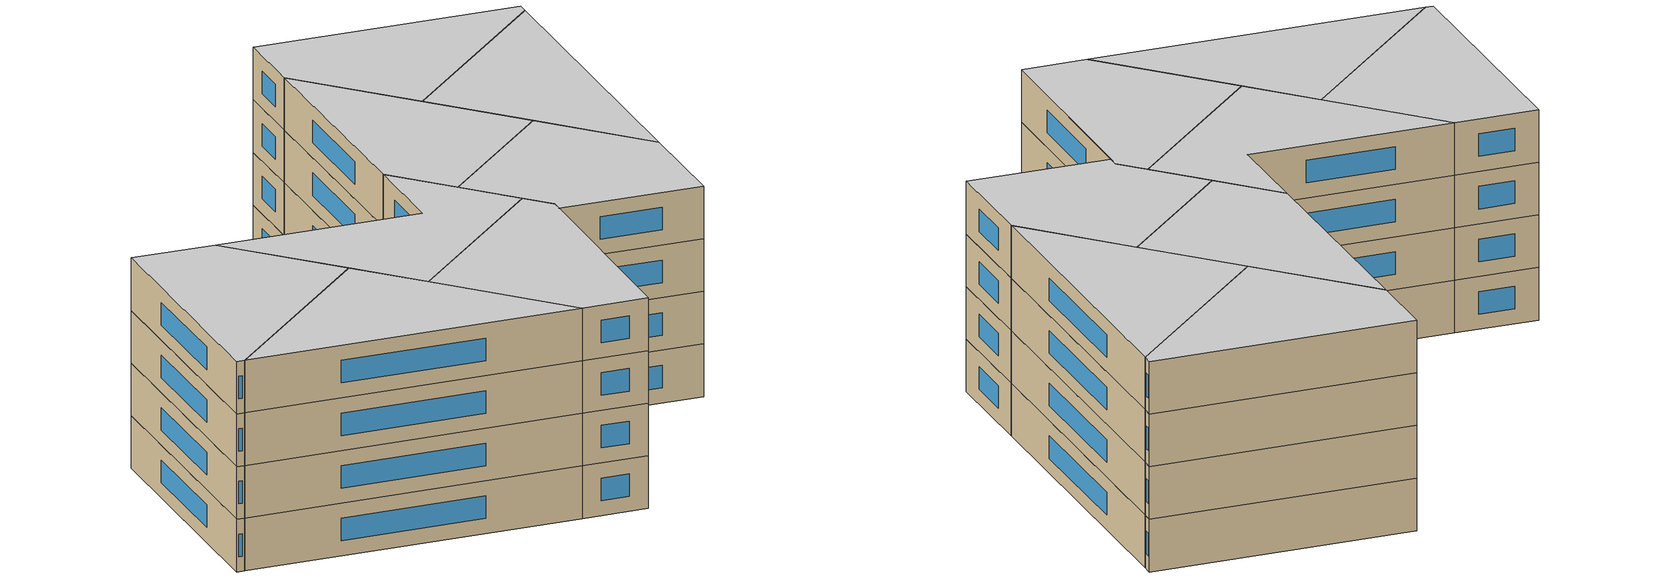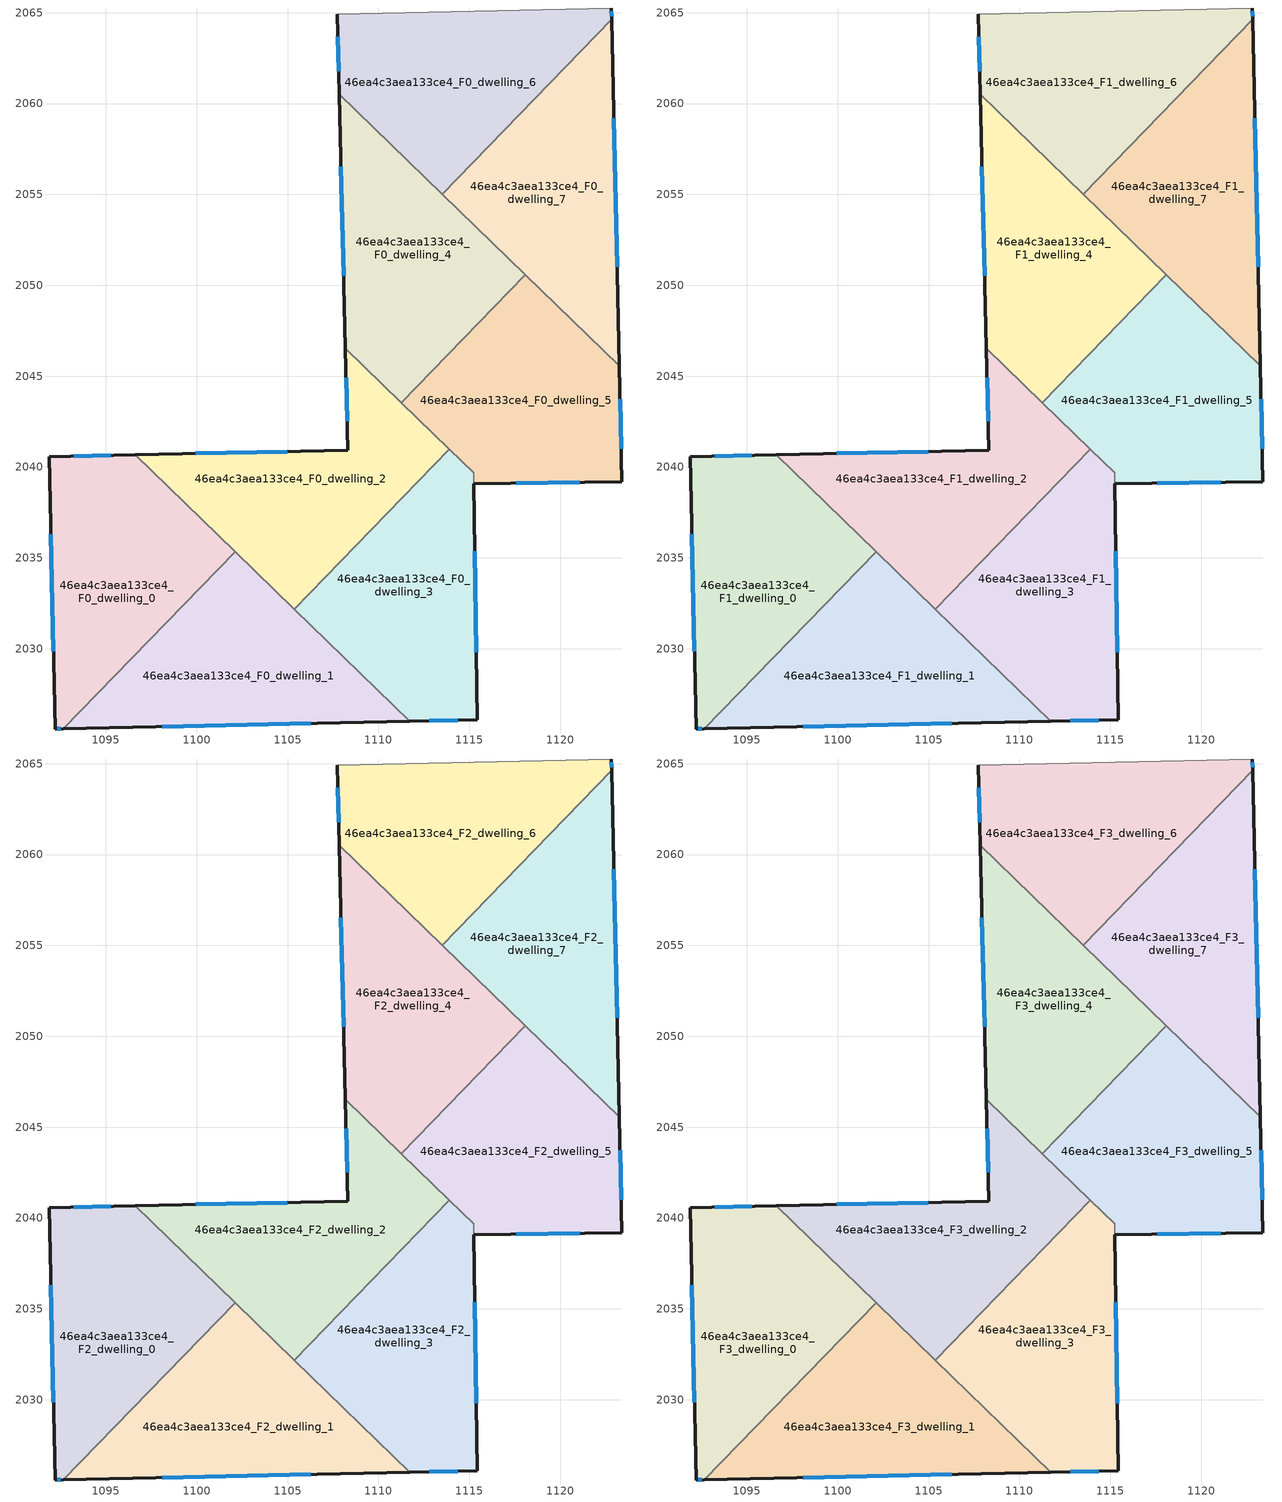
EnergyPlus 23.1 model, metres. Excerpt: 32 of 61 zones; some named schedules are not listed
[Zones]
46ea4c3aea133ce4_F0_dwelling_0
 floor ground (EU_floor_Construction): 1102.11,2035.34 1092.65,2025.59 1092.2,2025.58 1091.87,2040.58 1096.61,2040.67 z0
 wall outside (EU_wall_Construction): 1096.61,2040.67 1091.87,2040.58 1092.2,2025.58 1092.65,2025.59 z0:3
 wall to 46ea4c3aea133ce4_F0_dwelling_2 (EU_wall_Construction): 1102.11,2035.34 1096.61,2040.67 z0:3
 wall to 46ea4c3aea133ce4_F0_dwelling_1 (EU_wall_Construction): 1092.65,2025.59 1102.11,2035.34 z0:3
 window (EU_Window_Construction): 1091.97,2036.29 1092.11,2029.86 / 1095.25,2040.65 1093.22,2040.6 / 1092.33,2025.58 1092.52,2025.59 z0.86:2.14
46ea4c3aea133ce4_F0_dwelling_1
 floor ground (EU_floor_Construction): 1111.72,2026.01 1092.65,2025.59 1102.11,2035.34 z0
 wall outside (EU_wall_Construction): 1092.65,2025.59 1111.72,2026.01 z0:3
 wall to 46ea4c3aea133ce4_F0_dwelling_3 (EU_wall_Construction): 1111.72,2026.01 1105.38,2032.17 z0:3
 wall to 46ea4c3aea133ce4_F0_dwelling_2 (EU_wall_Construction): 1105.38,2032.17 1102.11,2035.34 z0:3
 window (EU_Window_Construction): 1098.1,2025.71 1106.27,2025.89 z0.86:2.14
46ea4c3aea133ce4_F0_dwelling_2
 floor ground (EU_floor_Construction): 1113.91,2040.97 1105.38,2032.17 1096.61,2040.67 1108.32,2040.92 1108.18,2046.52 z0
 wall outside (EU_wall_Construction): 1108.18,2046.52 1108.32,2040.92 1096.61,2040.67 z0:3
 wall to 46ea4c3aea133ce4_F0_dwelling_3 (EU_wall_Construction): 1105.38,2032.17 1113.91,2040.97 z0:3
 wall to 46ea4c3aea133ce4_F0_dwelling_4 (EU_wall_Construction): 1111.25,2043.55 1108.18,2046.52 z0:3
 wall to 46ea4c3aea133ce4_F0_dwelling_5 (EU_wall_Construction): 1113.91,2040.97 1111.25,2043.55 z0:3
 window (EU_Window_Construction): 1104.97,2040.85 1099.95,2040.75 / 1108.22,2044.92 1108.28,2042.52 z0.86:2.14
46ea4c3aea133ce4_F0_dwelling_3
 floor ground (EU_floor_Construction): 1115.24,2039.68 1115.43,2026.1 1111.72,2026.01 1105.38,2032.17 1113.91,2040.97 z0
 wall outside (EU_wall_Construction): 1111.72,2026.01 1115.43,2026.1 1115.25,2039.06 z0:3
 wall to 46ea4c3aea133ce4_F0_dwelling_5 (EU_wall_Construction): 1115.25,2039.06 1115.24,2039.68 1113.91,2040.97 z0:3
 window (EU_Window_Construction): 1112.78,2026.04 1114.37,2026.07 / 1115.38,2029.8 1115.3,2035.36 z0.86:2.14
46ea4c3aea133ce4_F0_dwelling_4
 floor ground (EU_floor_Construction): 1118.08,2050.59 1111.25,2043.55 1108.18,2046.52 1107.84,2060.52 z0
 wall outside (EU_wall_Construction): 1107.84,2060.52 1108.18,2046.52 z0:3
 wall to 46ea4c3aea133ce4_F0_dwelling_5 (EU_wall_Construction): 1111.25,2043.55 1118.08,2050.59 z0:3
 wall to 46ea4c3aea133ce4_F0_dwelling_6 (EU_wall_Construction): 1113.51,2055.02 1107.84,2060.52 z0:3
 wall to 46ea4c3aea133ce4_F0_dwelling_7 (EU_wall_Construction): 1118.08,2050.59 1113.51,2055.02 z0:3
 window (EU_Window_Construction): 1107.93,2056.52 1108.08,2050.52 z0.86:2.14
46ea4c3aea133ce4_F0_dwelling_5
 floor ground (EU_floor_Construction): 1123.26,2045.56 1123.4,2039.19 1115.25,2039.06 1115.24,2039.68 1111.25,2043.55 1118.08,2050.59 z0
 wall outside (EU_wall_Construction): 1115.25,2039.06 1123.4,2039.19 1123.26,2045.56 z0:3
 wall to 46ea4c3aea133ce4_F0_dwelling_7 (EU_wall_Construction): 1123.26,2045.56 1118.08,2050.59 z0:3
 window (EU_Window_Construction): 1123.36,2041.01 1123.3,2043.74 / 1117.58,2039.1 1121.07,2039.15 z0.86:2.14
46ea4c3aea133ce4_F0_dwelling_6
 floor ground (EU_floor_Construction): 1122.82,2065.26 1122.84,2064.63 1113.51,2055.02 1107.84,2060.52 1107.73,2064.92 z0
 wall outside (EU_wall_Construction): 1107.73,2064.92 1107.84,2060.52 / 1122.84,2064.63 1122.82,2065.26 z0:3
 wall adiabatic (EU_wall_Construction): 1122.82,2065.26 1107.73,2064.92 z0:3
 wall to 46ea4c3aea133ce4_F0_dwelling_7 (EU_wall_Construction): 1113.51,2055.02 1122.84,2064.63 z0:3
 window (EU_Window_Construction): 1107.76,2063.67 1107.8,2061.78 / 1122.83,2064.81 1122.83,2065.08 z0.86:2.14
46ea4c3aea133ce4_F0_dwelling_7
 floor ground (EU_floor_Construction): 1122.84,2064.63 1123.26,2045.56 1113.51,2055.02 z0
 wall outside (EU_wall_Construction): 1123.26,2045.56 1122.84,2064.63 z0:3
 window (EU_Window_Construction): 1123.14,2051.01 1122.96,2059.18 z0.86:2.14
46ea4c3aea133ce4_F1_dwelling_0
 floor to 46ea4c3aea133ce4_F0_dwelling_0 (EU_floor_Construction): 1102.11,2035.34 1092.65,2025.59 1092.2,2025.58 1091.87,2040.58 1096.61,2040.67 z3
 wall outside (EU_wall_Construction): 1096.61,2040.67 1091.87,2040.58 1092.2,2025.58 1092.65,2025.59 z3:6
 wall to 46ea4c3aea133ce4_F1_dwelling_2 (EU_wall_Construction): 1102.11,2035.34 1096.61,2040.67 z3:6
 wall to 46ea4c3aea133ce4_F1_dwelling_1 (EU_wall_Construction): 1092.65,2025.59 1102.11,2035.34 z3:6
 window (EU_Window_Construction): 1091.97,2036.29 1092.11,2029.86 / 1095.25,2040.65 1093.22,2040.6 / 1092.33,2025.58 1092.52,2025.59 z3.86:5.14
46ea4c3aea133ce4_F1_dwelling_1
 floor to 46ea4c3aea133ce4_F0_dwelling_1 (EU_floor_Construction): 1111.72,2026.01 1092.65,2025.59 1102.11,2035.34 z3
 wall outside (EU_wall_Construction): 1092.65,2025.59 1111.72,2026.01 z3:6
 wall to 46ea4c3aea133ce4_F1_dwelling_3 (EU_wall_Construction): 1111.72,2026.01 1105.38,2032.17 z3:6
 wall to 46ea4c3aea133ce4_F1_dwelling_2 (EU_wall_Construction): 1105.38,2032.17 1102.11,2035.34 z3:6
 window (EU_Window_Construction): 1098.1,2025.71 1106.27,2025.89 z3.86:5.14
46ea4c3aea133ce4_F1_dwelling_2
 floor to 46ea4c3aea133ce4_F0_dwelling_2 (EU_floor_Construction): 1113.91,2040.97 1105.38,2032.17 1096.61,2040.67 1108.32,2040.92 1108.18,2046.52 z3
 wall outside (EU_wall_Construction): 1108.18,2046.52 1108.32,2040.92 1096.61,2040.67 z3:6
 wall to 46ea4c3aea133ce4_F1_dwelling_3 (EU_wall_Construction): 1105.38,2032.17 1113.91,2040.97 z3:6
 wall to 46ea4c3aea133ce4_F1_dwelling_4 (EU_wall_Construction): 1111.25,2043.55 1108.18,2046.52 z3:6
 wall to 46ea4c3aea133ce4_F1_dwelling_5 (EU_wall_Construction): 1113.91,2040.97 1111.25,2043.55 z3:6
 window (EU_Window_Construction): 1104.97,2040.85 1099.95,2040.75 / 1108.22,2044.92 1108.28,2042.52 z3.86:5.14
46ea4c3aea133ce4_F1_dwelling_3
 floor to 46ea4c3aea133ce4_F0_dwelling_3 (EU_floor_Construction): 1115.24,2039.68 1115.43,2026.1 1111.72,2026.01 1105.38,2032.17 1113.91,2040.97 z3
 wall outside (EU_wall_Construction): 1111.72,2026.01 1115.43,2026.1 1115.25,2039.06 z3:6
 wall to 46ea4c3aea133ce4_F1_dwelling_5 (EU_wall_Construction): 1115.25,2039.06 1115.24,2039.68 1113.91,2040.97 z3:6
 window (EU_Window_Construction): 1112.78,2026.04 1114.37,2026.07 / 1115.38,2029.8 1115.3,2035.36 z3.86:5.14
46ea4c3aea133ce4_F1_dwelling_4
 floor to 46ea4c3aea133ce4_F0_dwelling_4 (EU_floor_Construction): 1118.08,2050.59 1111.25,2043.55 1108.18,2046.52 1107.84,2060.52 z3
 wall outside (EU_wall_Construction): 1107.84,2060.52 1108.18,2046.52 z3:6
 wall to 46ea4c3aea133ce4_F1_dwelling_5 (EU_wall_Construction): 1111.25,2043.55 1118.08,2050.59 z3:6
 wall to 46ea4c3aea133ce4_F1_dwelling_6 (EU_wall_Construction): 1113.51,2055.02 1107.84,2060.52 z3:6
 wall to 46ea4c3aea133ce4_F1_dwelling_7 (EU_wall_Construction): 1118.08,2050.59 1113.51,2055.02 z3:6
 window (EU_Window_Construction): 1107.93,2056.52 1108.08,2050.52 z3.86:5.14
46ea4c3aea133ce4_F1_dwelling_5
 floor to 46ea4c3aea133ce4_F0_dwelling_5 (EU_floor_Construction): 1123.26,2045.56 1123.4,2039.19 1115.25,2039.06 1115.24,2039.68 1111.25,2043.55 1118.08,2050.59 z3
 wall outside (EU_wall_Construction): 1115.25,2039.06 1123.4,2039.19 1123.26,2045.56 z3:6
 wall to 46ea4c3aea133ce4_F1_dwelling_7 (EU_wall_Construction): 1123.26,2045.56 1118.08,2050.59 z3:6
 window (EU_Window_Construction): 1123.36,2041.01 1123.3,2043.74 / 1117.58,2039.1 1121.07,2039.15 z3.86:5.14
46ea4c3aea133ce4_F1_dwelling_6
 floor to 46ea4c3aea133ce4_F0_dwelling_6 (EU_floor_Construction): 1122.82,2065.26 1122.84,2064.63 1113.51,2055.02 1107.84,2060.52 1107.73,2064.92 z3
 wall outside (EU_wall_Construction): 1107.73,2064.92 1107.84,2060.52 / 1122.84,2064.63 1122.82,2065.26 z3:6
 wall adiabatic (EU_wall_Construction): 1122.82,2065.26 1107.73,2064.92 z3:6
 wall to 46ea4c3aea133ce4_F1_dwelling_7 (EU_wall_Construction): 1113.51,2055.02 1122.84,2064.63 z3:6
 window (EU_Window_Construction): 1107.76,2063.67 1107.8,2061.78 / 1122.83,2064.81 1122.83,2065.08 z3.86:5.14
46ea4c3aea133ce4_F1_dwelling_7
 floor to 46ea4c3aea133ce4_F0_dwelling_7 (EU_floor_Construction): 1122.84,2064.63 1123.26,2045.56 1113.51,2055.02 z3
 wall outside (EU_wall_Construction): 1123.26,2045.56 1122.84,2064.63 z3:6
 window (EU_Window_Construction): 1123.14,2051.01 1122.96,2059.18 z3.86:5.14
46ea4c3aea133ce4_F2_dwelling_0
 floor to 46ea4c3aea133ce4_F1_dwelling_0 (EU_floor_Construction): 1102.11,2035.34 1092.65,2025.59 1092.2,2025.58 1091.87,2040.58 1096.61,2040.67 z6
 wall outside (EU_wall_Construction): 1096.61,2040.67 1091.87,2040.58 1092.2,2025.58 1092.65,2025.59 z6:9
 wall to 46ea4c3aea133ce4_F2_dwelling_2 (EU_wall_Construction): 1102.11,2035.34 1096.61,2040.67 z6:9
 wall to 46ea4c3aea133ce4_F2_dwelling_1 (EU_wall_Construction): 1092.65,2025.59 1102.11,2035.34 z6:9
 window (EU_Window_Construction): 1091.97,2036.29 1092.11,2029.86 / 1095.25,2040.65 1093.22,2040.6 / 1092.33,2025.58 1092.52,2025.59 z6.86:8.14
46ea4c3aea133ce4_F2_dwelling_1
 floor to 46ea4c3aea133ce4_F1_dwelling_1 (EU_floor_Construction): 1111.72,2026.01 1092.65,2025.59 1102.11,2035.34 z6
 wall outside (EU_wall_Construction): 1092.65,2025.59 1111.72,2026.01 z6:9
 wall to 46ea4c3aea133ce4_F2_dwelling_3 (EU_wall_Construction): 1111.72,2026.01 1105.38,2032.17 z6:9
 wall to 46ea4c3aea133ce4_F2_dwelling_2 (EU_wall_Construction): 1105.38,2032.17 1102.11,2035.34 z6:9
 window (EU_Window_Construction): 1098.1,2025.71 1106.27,2025.89 z6.86:8.14
46ea4c3aea133ce4_F2_dwelling_2
 floor to 46ea4c3aea133ce4_F1_dwelling_2 (EU_floor_Construction): 1113.91,2040.97 1105.38,2032.17 1096.61,2040.67 1108.32,2040.92 1108.18,2046.52 z6
 wall outside (EU_wall_Construction): 1108.18,2046.52 1108.32,2040.92 1096.61,2040.67 z6:9
 wall to 46ea4c3aea133ce4_F2_dwelling_3 (EU_wall_Construction): 1105.38,2032.17 1113.91,2040.97 z6:9
 wall to 46ea4c3aea133ce4_F2_dwelling_4 (EU_wall_Construction): 1111.25,2043.55 1108.18,2046.52 z6:9
 wall to 46ea4c3aea133ce4_F2_dwelling_5 (EU_wall_Construction): 1113.91,2040.97 1111.25,2043.55 z6:9
 window (EU_Window_Construction): 1104.97,2040.85 1099.95,2040.75 / 1108.22,2044.92 1108.28,2042.52 z6.86:8.14
46ea4c3aea133ce4_F2_dwelling_3
 floor to 46ea4c3aea133ce4_F1_dwelling_3 (EU_floor_Construction): 1115.24,2039.68 1115.43,2026.1 1111.72,2026.01 1105.38,2032.17 1113.91,2040.97 z6
 wall outside (EU_wall_Construction): 1111.72,2026.01 1115.43,2026.1 1115.25,2039.06 z6:9
 wall to 46ea4c3aea133ce4_F2_dwelling_5 (EU_wall_Construction): 1115.25,2039.06 1115.24,2039.68 1113.91,2040.97 z6:9
 window (EU_Window_Construction): 1112.78,2026.04 1114.37,2026.07 / 1115.38,2029.8 1115.3,2035.36 z6.86:8.14
46ea4c3aea133ce4_F2_dwelling_4
 floor to 46ea4c3aea133ce4_F1_dwelling_4 (EU_floor_Construction): 1118.08,2050.59 1111.25,2043.55 1108.18,2046.52 1107.84,2060.52 z6
 wall outside (EU_wall_Construction): 1107.84,2060.52 1108.18,2046.52 z6:9
 wall to 46ea4c3aea133ce4_F2_dwelling_5 (EU_wall_Construction): 1111.25,2043.55 1118.08,2050.59 z6:9
 wall to 46ea4c3aea133ce4_F2_dwelling_6 (EU_wall_Construction): 1113.51,2055.02 1107.84,2060.52 z6:9
 wall to 46ea4c3aea133ce4_F2_dwelling_7 (EU_wall_Construction): 1118.08,2050.59 1113.51,2055.02 z6:9
 window (EU_Window_Construction): 1107.93,2056.52 1108.08,2050.52 z6.86:8.14
46ea4c3aea133ce4_F2_dwelling_5
 floor to 46ea4c3aea133ce4_F1_dwelling_5 (EU_floor_Construction): 1123.26,2045.56 1123.4,2039.19 1115.25,2039.06 1115.24,2039.68 1111.25,2043.55 1118.08,2050.59 z6
 wall outside (EU_wall_Construction): 1115.25,2039.06 1123.4,2039.19 1123.26,2045.56 z6:9
 wall to 46ea4c3aea133ce4_F2_dwelling_7 (EU_wall_Construction): 1123.26,2045.56 1118.08,2050.59 z6:9
 window (EU_Window_Construction): 1123.36,2041.01 1123.3,2043.74 / 1117.58,2039.1 1121.07,2039.15 z6.86:8.14
46ea4c3aea133ce4_F2_dwelling_6
 floor to 46ea4c3aea133ce4_F1_dwelling_6 (EU_floor_Construction): 1122.82,2065.26 1122.84,2064.63 1113.51,2055.02 1107.84,2060.52 1107.73,2064.92 z6
 wall outside (EU_wall_Construction): 1107.73,2064.92 1107.84,2060.52 / 1122.84,2064.63 1122.82,2065.26 z6:9
 wall adiabatic (EU_wall_Construction): 1122.82,2065.26 1107.73,2064.92 z6:9
 wall to 46ea4c3aea133ce4_F2_dwelling_7 (EU_wall_Construction): 1113.51,2055.02 1122.84,2064.63 z6:9
 window (EU_Window_Construction): 1107.76,2063.67 1107.8,2061.78 / 1122.83,2064.81 1122.83,2065.08 z6.86:8.14
46ea4c3aea133ce4_F2_dwelling_7
 floor to 46ea4c3aea133ce4_F1_dwelling_7 (EU_floor_Construction): 1122.84,2064.63 1123.26,2045.56 1113.51,2055.02 z6
 wall outside (EU_wall_Construction): 1123.26,2045.56 1122.84,2064.63 z6:9
 window (EU_Window_Construction): 1123.14,2051.01 1122.96,2059.18 z6.86:8.14
46ea4c3aea133ce4_F3_dwelling_0
 floor to 46ea4c3aea133ce4_F2_dwelling_0 (EU_floor_Construction): 1102.11,2035.34 1092.65,2025.59 1092.2,2025.58 1091.87,2040.58 1096.61,2040.67 z9
 wall outside (EU_wall_Construction): 1096.61,2040.67 1091.87,2040.58 1092.2,2025.58 1092.65,2025.59 z9:12
 wall to 46ea4c3aea133ce4_F3_dwelling_2 (EU_wall_Construction): 1102.11,2035.34 1096.61,2040.67 z9:12
 wall to 46ea4c3aea133ce4_F3_dwelling_1 (EU_wall_Construction): 1092.65,2025.59 1102.11,2035.34 z9:12
 window (EU_Window_Construction): 1091.97,2036.29 1092.11,2029.86 / 1095.25,2040.65 1093.22,2040.6 / 1092.33,2025.58 1092.52,2025.59 z9.86:11.14
 ceiling to 46ea4c3aea133ce4_F4_dwelling_0 (EU_floor_Construction): 1092.65,2025.59 1102.11,2035.34 1096.61,2040.67 1091.87,2040.58 1092.2,2025.58 z12
46ea4c3aea133ce4_F3_dwelling_1
 floor to 46ea4c3aea133ce4_F2_dwelling_1 (EU_floor_Construction): 1111.72,2026.01 1092.65,2025.59 1102.11,2035.34 z9
 wall outside (EU_wall_Construction): 1092.65,2025.59 1111.72,2026.01 z9:12
 wall to 46ea4c3aea133ce4_F3_dwelling_3 (EU_wall_Construction): 1111.72,2026.01 1105.38,2032.17 z9:12
 wall to 46ea4c3aea133ce4_F3_dwelling_2 (EU_wall_Construction): 1105.38,2032.17 1102.11,2035.34 z9:12
 window (EU_Window_Construction): 1098.1,2025.71 1106.27,2025.89 z9.86:11.14
 ceiling to 46ea4c3aea133ce4_F4_dwelling_1 (EU_floor_Construction): 1111.72,2026.01 1102.11,2035.34 1092.65,2025.59 z12
46ea4c3aea133ce4_F3_dwelling_2
 floor to 46ea4c3aea133ce4_F2_dwelling_2 (EU_floor_Construction): 1113.91,2040.97 1105.38,2032.17 1096.61,2040.67 1108.32,2040.92 1108.18,2046.52 z9
 wall outside (EU_wall_Construction): 1108.18,2046.52 1108.32,2040.92 1096.61,2040.67 z9:12
 wall to 46ea4c3aea133ce4_F3_dwelling_3 (EU_wall_Construction): 1105.38,2032.17 1113.91,2040.97 z9:12
 wall to 46ea4c3aea133ce4_F3_dwelling_4 (EU_wall_Construction): 1111.25,2043.55 1108.18,2046.52 z9:12
 wall to 46ea4c3aea133ce4_F3_dwelling_5 (EU_wall_Construction): 1113.91,2040.97 1111.25,2043.55 z9:12
 window (EU_Window_Construction): 1104.97,2040.85 1099.95,2040.75 / 1108.22,2044.92 1108.28,2042.52 z9.86:11.14
 ceiling to 46ea4c3aea133ce4_F4_dwelling_2 (EU_floor_Construction): 1105.38,2032.17 1113.91,2040.97 1108.18,2046.52 1108.32,2040.92 1096.61,2040.67 z12
46ea4c3aea133ce4_F3_dwelling_3
 floor to 46ea4c3aea133ce4_F2_dwelling_3 (EU_floor_Construction): 1115.24,2039.68 1115.43,2026.1 1111.72,2026.01 1105.38,2032.17 1113.91,2040.97 z9
 wall outside (EU_wall_Construction): 1111.72,2026.01 1115.43,2026.1 1115.25,2039.06 z9:12
 wall to 46ea4c3aea133ce4_F3_dwelling_5 (EU_wall_Construction): 1115.25,2039.06 1115.24,2039.68 1113.91,2040.97 z9:12
 window (EU_Window_Construction): 1112.78,2026.04 1114.37,2026.07 / 1115.38,2029.8 1115.3,2035.36 z9.86:11.14
 ceiling to 46ea4c3aea133ce4_F4_dwelling_3 (EU_floor_Construction): 1115.43,2026.1 1115.24,2039.68 1113.91,2040.97 1105.38,2032.17 1111.72,2026.01 z12
46ea4c3aea133ce4_F3_dwelling_4
 floor to 46ea4c3aea133ce4_F2_dwelling_4 (EU_floor_Construction): 1118.08,2050.59 1111.25,2043.55 1108.18,2046.52 1107.84,2060.52 z9
 wall outside (EU_wall_Construction): 1107.84,2060.52 1108.18,2046.52 z9:12
 wall to 46ea4c3aea133ce4_F3_dwelling_5 (EU_wall_Construction): 1111.25,2043.55 1118.08,2050.59 z9:12
 wall to 46ea4c3aea133ce4_F3_dwelling_6 (EU_wall_Construction): 1113.51,2055.02 1107.84,2060.52 z9:12
 wall to 46ea4c3aea133ce4_F3_dwelling_7 (EU_wall_Construction): 1118.08,2050.59 1113.51,2055.02 z9:12
 window (EU_Window_Construction): 1107.93,2056.52 1108.08,2050.52 z9.86:11.14
 ceiling to 46ea4c3aea133ce4_F4_dwelling_4 (EU_floor_Construction): 1111.25,2043.55 1118.08,2050.59 1107.84,2060.52 1108.18,2046.52 z12
46ea4c3aea133ce4_F3_dwelling_5
 floor to 46ea4c3aea133ce4_F2_dwelling_5 (EU_floor_Construction): 1123.26,2045.56 1123.4,2039.19 1115.25,2039.06 1115.24,2039.68 1111.25,2043.55 1118.08,2050.59 z9
 wall outside (EU_wall_Construction): 1115.25,2039.06 1123.4,2039.19 1123.26,2045.56 z9:12
 wall to 46ea4c3aea133ce4_F3_dwelling_7 (EU_wall_Construction): 1123.26,2045.56 1118.08,2050.59 z9:12
 window (EU_Window_Construction): 1123.36,2041.01 1123.3,2043.74 / 1117.58,2039.1 1121.07,2039.15 z9.86:11.14
 ceiling to 46ea4c3aea133ce4_F4_dwelling_5 (EU_floor_Construction): 1123.4,2039.19 1123.26,2045.56 1118.08,2050.59 1111.25,2043.55 1115.24,2039.68 1115.25,2039.06 z12
46ea4c3aea133ce4_F3_dwelling_6
 floor to 46ea4c3aea133ce4_F2_dwelling_6 (EU_floor_Construction): 1122.82,2065.26 1122.84,2064.63 1113.51,2055.02 1107.84,2060.52 1107.73,2064.92 z9
 wall outside (EU_wall_Construction): 1107.73,2064.92 1107.84,2060.52 / 1122.84,2064.63 1122.82,2065.26 z9:12
 wall adiabatic (EU_wall_Construction): 1122.82,2065.26 1107.73,2064.92 z9:12
 wall to 46ea4c3aea133ce4_F3_dwelling_7 (EU_wall_Construction): 1113.51,2055.02 1122.84,2064.63 z9:12
 window (EU_Window_Construction): 1107.76,2063.67 1107.8,2061.78 / 1122.83,2064.81 1122.83,2065.08 z9.86:11.14
 ceiling to 46ea4c3aea133ce4_F4_dwelling_6 (EU_floor_Construction): 1113.51,2055.02 1122.84,2064.63 1122.82,2065.26 1107.73,2064.92 1107.84,2060.52 z12
46ea4c3aea133ce4_F3_dwelling_7
 floor to 46ea4c3aea133ce4_F2_dwelling_7 (EU_floor_Construction): 1122.84,2064.63 1123.26,2045.56 1113.51,2055.02 z9
 wall outside (EU_wall_Construction): 1123.26,2045.56 1122.84,2064.63 z9:12
 window (EU_Window_Construction): 1123.14,2051.01 1122.96,2059.18 z9.86:11.14
 ceiling to 46ea4c3aea133ce4_F4_dwelling_7 (EU_floor_Construction): 1123.26,2045.56 1122.84,2064.63 1113.51,2055.02 z12
[Building]
EU S2 Campaign: North Axis=0; Terrain=City; Solar Distribution=FullExterior
[Site:Location]
Helsinki-Vantaa.AP: Latitude=60.317; Longitude=24.963; Time Zone=2; Elevation=54.6
[SizingPeriod:WeatherFileDays]
AnnualSizingPeriod: Begin Month=1; Begin Day of Month=1; End Month=12; End Day of Month=31; Day of Week for Start Day=Monday; Use Weather File Daylight Saving Period=No; Use Weather File Rain and Snow Indicators=No
[MATERIAL]
EU_InternalMass_Material: Roughness=MediumRough; Thickness=0.1; Conductivity=1; Density=1800; Specific Heat=900; Thermal Absorptance=0.9; Solar Absorptance=0.7; Visible Absorptance=0.7
[MATERIAL:NOMASS] Roughness=MediumRough; Thermal Absorptance=0.9; Solar Absorptance=0.7; Visible Absorptance=0.7
Name | Thermal Resistance
EU_wall_NoMass | 1.10183
EU_floor_NoMass | 1.70606
[WINDOWMATERIAL:SIMPLEGLAZINGSYSTEM]
EU_Window_SimpleGlazing: UFactor=3.11035; Solar Heat Gain Coefficient=0.8; Visible Transmittance=0.8
[CONSTRUCTION]
EU_wall_Construction: EU_wall_NoMass
EU_floor_Construction: EU_floor_NoMass
EU_Window_Construction: EU_Window_SimpleGlazing
EU_InternalMass_Construction: EU_InternalMass_Material
[ZONE] Type=1; Multiplier=1; Ceiling Height=autocalculate; Floor Area=autocalculate; Part of Total Floor Area=Yes
Name | Volume
46ea4c3aea133ce4_F0_dwelling_0; 46ea4c3aea133ce4_F1_dwelling_0; 46ea4c3aea133ce4_F2_dwelling_0; 46ea4c3aea133ce4_F3_dwelling_0 | 272.848
46ea4c3aea133ce4_F0_dwelling_1; 46ea4c3aea133ce4_F1_dwelling_1; 46ea4c3aea133ce4_F2_dwelling_1; 46ea4c3aea133ce4_F3_dwelling_1; 46ea4c3aea133ce4_F0_dwelling_7; 46ea4c3aea133ce4_F1_dwelling_7; 46ea4c3aea133ce4_F2_dwelling_7; 46ea4c3aea133ce4_F3_dwelling_7 | 272.799
46ea4c3aea133ce4_F0_dwelling_2; 46ea4c3aea133ce4_F1_dwelling_2; 46ea4c3aea133ce4_F2_dwelling_2; 46ea4c3aea133ce4_F3_dwelling_2 | 272.821
46ea4c3aea133ce4_F0_dwelling_3; 46ea4c3aea133ce4_F1_dwelling_3; 46ea4c3aea133ce4_F2_dwelling_3; 46ea4c3aea133ce4_F3_dwelling_3 | 272.247
46ea4c3aea133ce4_F0_dwelling_4; 46ea4c3aea133ce4_F1_dwelling_4; 46ea4c3aea133ce4_F2_dwelling_4; 46ea4c3aea133ce4_F3_dwelling_4 | 272.829
46ea4c3aea133ce4_F0_dwelling_5; 46ea4c3aea133ce4_F1_dwelling_5; 46ea4c3aea133ce4_F2_dwelling_5; 46ea4c3aea133ce4_F3_dwelling_5 | 273.395
46ea4c3aea133ce4_F0_dwelling_6; 46ea4c3aea133ce4_F1_dwelling_6; 46ea4c3aea133ce4_F2_dwelling_6; 46ea4c3aea133ce4_F3_dwelling_6 | 272.84
[INTERNALMASS] Construction=EU_InternalMass_Construction
Name | Zone or ZoneList | Surface Area
46ea4c3aea133ce4_F0_dwelling_0_EU_InternalMass | 46ea4c3aea133ce4_F0_dwelling_0 | 90.9492
46ea4c3aea133ce4_F0_dwelling_1_EU_InternalMass | 46ea4c3aea133ce4_F0_dwelling_1 | 90.933
46ea4c3aea133ce4_F0_dwelling_2_EU_InternalMass | 46ea4c3aea133ce4_F0_dwelling_2 | 90.9446
46ea4c3aea133ce4_F0_dwelling_3_EU_InternalMass | 46ea4c3aea133ce4_F0_dwelling_3 | 90.7441
46ea4c3aea133ce4_F0_dwelling_4_EU_InternalMass | 46ea4c3aea133ce4_F0_dwelling_4 | 90.943
46ea4c3aea133ce4_F0_dwelling_5_EU_InternalMass | 46ea4c3aea133ce4_F0_dwelling_5 | 91.1319
46ea4c3aea133ce4_F0_dwelling_6_EU_InternalMass | 46ea4c3aea133ce4_F0_dwelling_6 | 90.9468
46ea4c3aea133ce4_F0_dwelling_7_EU_InternalMass | 46ea4c3aea133ce4_F0_dwelling_7 | 90.9328
46ea4c3aea133ce4_F1_dwelling_0_EU_InternalMass | 46ea4c3aea133ce4_F1_dwelling_0 | 90.9492
46ea4c3aea133ce4_F1_dwelling_1_EU_InternalMass | 46ea4c3aea133ce4_F1_dwelling_1 | 90.933
46ea4c3aea133ce4_F1_dwelling_2_EU_InternalMass | 46ea4c3aea133ce4_F1_dwelling_2 | 90.9446
46ea4c3aea133ce4_F1_dwelling_3_EU_InternalMass | 46ea4c3aea133ce4_F1_dwelling_3 | 90.7441
46ea4c3aea133ce4_F1_dwelling_4_EU_InternalMass | 46ea4c3aea133ce4_F1_dwelling_4 | 90.943
46ea4c3aea133ce4_F1_dwelling_5_EU_InternalMass | 46ea4c3aea133ce4_F1_dwelling_5 | 91.1319
46ea4c3aea133ce4_F1_dwelling_6_EU_InternalMass | 46ea4c3aea133ce4_F1_dwelling_6 | 90.9468
46ea4c3aea133ce4_F1_dwelling_7_EU_InternalMass | 46ea4c3aea133ce4_F1_dwelling_7 | 90.9328
46ea4c3aea133ce4_F2_dwelling_0_EU_InternalMass | 46ea4c3aea133ce4_F2_dwelling_0 | 90.9492
46ea4c3aea133ce4_F2_dwelling_1_EU_InternalMass | 46ea4c3aea133ce4_F2_dwelling_1 | 90.933
46ea4c3aea133ce4_F2_dwelling_2_EU_InternalMass | 46ea4c3aea133ce4_F2_dwelling_2 | 90.9446
46ea4c3aea133ce4_F2_dwelling_3_EU_InternalMass | 46ea4c3aea133ce4_F2_dwelling_3 | 90.7441
46ea4c3aea133ce4_F2_dwelling_4_EU_InternalMass | 46ea4c3aea133ce4_F2_dwelling_4 | 90.943
46ea4c3aea133ce4_F2_dwelling_5_EU_InternalMass | 46ea4c3aea133ce4_F2_dwelling_5 | 91.1319
46ea4c3aea133ce4_F2_dwelling_6_EU_InternalMass | 46ea4c3aea133ce4_F2_dwelling_6 | 90.9468
46ea4c3aea133ce4_F2_dwelling_7_EU_InternalMass | 46ea4c3aea133ce4_F2_dwelling_7 | 90.9328
46ea4c3aea133ce4_F3_dwelling_0_EU_InternalMass | 46ea4c3aea133ce4_F3_dwelling_0 | 90.9492
46ea4c3aea133ce4_F3_dwelling_1_EU_InternalMass | 46ea4c3aea133ce4_F3_dwelling_1 | 90.933
46ea4c3aea133ce4_F3_dwelling_2_EU_InternalMass | 46ea4c3aea133ce4_F3_dwelling_2 | 90.9446
46ea4c3aea133ce4_F3_dwelling_3_EU_InternalMass | 46ea4c3aea133ce4_F3_dwelling_3 | 90.7441
46ea4c3aea133ce4_F3_dwelling_4_EU_InternalMass | 46ea4c3aea133ce4_F3_dwelling_4 | 90.943
46ea4c3aea133ce4_F3_dwelling_5_EU_InternalMass | 46ea4c3aea133ce4_F3_dwelling_5 | 91.1319
46ea4c3aea133ce4_F3_dwelling_6_EU_InternalMass | 46ea4c3aea133ce4_F3_dwelling_6 | 90.9468
46ea4c3aea133ce4_F3_dwelling_7_EU_InternalMass | 46ea4c3aea133ce4_F3_dwelling_7 | 90.9328
[OTHEREQUIPMENT] Fuel Type=Electricity; Design Level Calculation Method=Watts/Area; Power per Zone Floor Area=1; Fraction Latent=0; Fraction Radiant=0; Fraction Lost=0; Carbon Dioxide Generation Rate=0; EndUse Subcategory=EU_Step8_InternalGains
Name | Zone or ZoneList or Space or SpaceList | Schedule
EU_Step8_InternalGain_46ea4c3aea133ce4_F0_dwelling_0_f000 | 46ea4c3aea133ce4_F0_dwelling_0 | EU_Step8_GainSchedule_46ea4c3aea133ce4_F0_dwelling_0_f000
EU_Step8_InternalGain_46ea4c3aea133ce4_F0_dwelling_1_f000 | 46ea4c3aea133ce4_F0_dwelling_1 | EU_Step8_GainSchedule_46ea4c3aea133ce4_F0_dwelling_1_f000
EU_Step8_InternalGain_46ea4c3aea133ce4_F0_dwelling_2_f000 | 46ea4c3aea133ce4_F0_dwelling_2 | EU_Step8_GainSchedule_46ea4c3aea133ce4_F0_dwelling_2_f000
EU_Step8_InternalGain_46ea4c3aea133ce4_F0_dwelling_3_f000 | 46ea4c3aea133ce4_F0_dwelling_3 | EU_Step8_GainSchedule_46ea4c3aea133ce4_F0_dwelling_3_f000
EU_Step8_InternalGain_46ea4c3aea133ce4_F0_dwelling_4_f000 | 46ea4c3aea133ce4_F0_dwelling_4 | EU_Step8_GainSchedule_46ea4c3aea133ce4_F0_dwelling_4_f000
EU_Step8_InternalGain_46ea4c3aea133ce4_F0_dwelling_5_f000 | 46ea4c3aea133ce4_F0_dwelling_5 | EU_Step8_GainSchedule_46ea4c3aea133ce4_F0_dwelling_5_f000
EU_Step8_InternalGain_46ea4c3aea133ce4_F0_dwelling_6_f000 | 46ea4c3aea133ce4_F0_dwelling_6 | EU_Step8_GainSchedule_46ea4c3aea133ce4_F0_dwelling_6_f000
EU_Step8_InternalGain_46ea4c3aea133ce4_F0_dwelling_7_f000 | 46ea4c3aea133ce4_F0_dwelling_7 | EU_Step8_GainSchedule_46ea4c3aea133ce4_F0_dwelling_7_f000
EU_Step8_InternalGain_46ea4c3aea133ce4_F1_dwelling_0_f000 | 46ea4c3aea133ce4_F1_dwelling_0 | EU_Step8_GainSchedule_46ea4c3aea133ce4_F1_dwelling_0_f000
EU_Step8_InternalGain_46ea4c3aea133ce4_F1_dwelling_1_f000 | 46ea4c3aea133ce4_F1_dwelling_1 | EU_Step8_GainSchedule_46ea4c3aea133ce4_F1_dwelling_1_f000
EU_Step8_InternalGain_46ea4c3aea133ce4_F1_dwelling_2_f000 | 46ea4c3aea133ce4_F1_dwelling_2 | EU_Step8_GainSchedule_46ea4c3aea133ce4_F1_dwelling_2_f000
EU_Step8_InternalGain_46ea4c3aea133ce4_F1_dwelling_3_f000 | 46ea4c3aea133ce4_F1_dwelling_3 | EU_Step8_GainSchedule_46ea4c3aea133ce4_F1_dwelling_3_f000
EU_Step8_InternalGain_46ea4c3aea133ce4_F1_dwelling_4_f000 | 46ea4c3aea133ce4_F1_dwelling_4 | EU_Step8_GainSchedule_46ea4c3aea133ce4_F1_dwelling_4_f000
EU_Step8_InternalGain_46ea4c3aea133ce4_F1_dwelling_5_f000 | 46ea4c3aea133ce4_F1_dwelling_5 | EU_Step8_GainSchedule_46ea4c3aea133ce4_F1_dwelling_5_f000
EU_Step8_InternalGain_46ea4c3aea133ce4_F1_dwelling_6_f000 | 46ea4c3aea133ce4_F1_dwelling_6 | EU_Step8_GainSchedule_46ea4c3aea133ce4_F1_dwelling_6_f000
EU_Step8_InternalGain_46ea4c3aea133ce4_F1_dwelling_7_f000 | 46ea4c3aea133ce4_F1_dwelling_7 | EU_Step8_GainSchedule_46ea4c3aea133ce4_F1_dwelling_7_f000
EU_Step8_InternalGain_46ea4c3aea133ce4_F2_dwelling_0_f000 | 46ea4c3aea133ce4_F2_dwelling_0 | EU_Step8_GainSchedule_46ea4c3aea133ce4_F2_dwelling_0_f000
EU_Step8_InternalGain_46ea4c3aea133ce4_F2_dwelling_1_f000 | 46ea4c3aea133ce4_F2_dwelling_1 | EU_Step8_GainSchedule_46ea4c3aea133ce4_F2_dwelling_1_f000
EU_Step8_InternalGain_46ea4c3aea133ce4_F2_dwelling_2_f000 | 46ea4c3aea133ce4_F2_dwelling_2 | EU_Step8_GainSchedule_46ea4c3aea133ce4_F2_dwelling_2_f000
EU_Step8_InternalGain_46ea4c3aea133ce4_F2_dwelling_3_f000 | 46ea4c3aea133ce4_F2_dwelling_3 | EU_Step8_GainSchedule_46ea4c3aea133ce4_F2_dwelling_3_f000
EU_Step8_InternalGain_46ea4c3aea133ce4_F2_dwelling_4_f000 | 46ea4c3aea133ce4_F2_dwelling_4 | EU_Step8_GainSchedule_46ea4c3aea133ce4_F2_dwelling_4_f000
EU_Step8_InternalGain_46ea4c3aea133ce4_F2_dwelling_5_f000 | 46ea4c3aea133ce4_F2_dwelling_5 | EU_Step8_GainSchedule_46ea4c3aea133ce4_F2_dwelling_5_f000
EU_Step8_InternalGain_46ea4c3aea133ce4_F2_dwelling_6_f000 | 46ea4c3aea133ce4_F2_dwelling_6 | EU_Step8_GainSchedule_46ea4c3aea133ce4_F2_dwelling_6_f000
EU_Step8_InternalGain_46ea4c3aea133ce4_F2_dwelling_7_f000 | 46ea4c3aea133ce4_F2_dwelling_7 | EU_Step8_GainSchedule_46ea4c3aea133ce4_F2_dwelling_7_f000
EU_Step8_InternalGain_46ea4c3aea133ce4_F3_dwelling_0_f000 | 46ea4c3aea133ce4_F3_dwelling_0 | EU_Step8_GainSchedule_46ea4c3aea133ce4_F3_dwelling_0_f000
EU_Step8_InternalGain_46ea4c3aea133ce4_F3_dwelling_1_f000 | 46ea4c3aea133ce4_F3_dwelling_1 | EU_Step8_GainSchedule_46ea4c3aea133ce4_F3_dwelling_1_f000
EU_Step8_InternalGain_46ea4c3aea133ce4_F3_dwelling_2_f000 | 46ea4c3aea133ce4_F3_dwelling_2 | EU_Step8_GainSchedule_46ea4c3aea133ce4_F3_dwelling_2_f000
EU_Step8_InternalGain_46ea4c3aea133ce4_F3_dwelling_3_f000 | 46ea4c3aea133ce4_F3_dwelling_3 | EU_Step8_GainSchedule_46ea4c3aea133ce4_F3_dwelling_3_f000
EU_Step8_InternalGain_46ea4c3aea133ce4_F3_dwelling_4_f000 | 46ea4c3aea133ce4_F3_dwelling_4 | EU_Step8_GainSchedule_46ea4c3aea133ce4_F3_dwelling_4_f000
EU_Step8_InternalGain_46ea4c3aea133ce4_F3_dwelling_5_f000 | 46ea4c3aea133ce4_F3_dwelling_5 | EU_Step8_GainSchedule_46ea4c3aea133ce4_F3_dwelling_5_f000
EU_Step8_InternalGain_46ea4c3aea133ce4_F3_dwelling_6_f000 | 46ea4c3aea133ce4_F3_dwelling_6 | EU_Step8_GainSchedule_46ea4c3aea133ce4_F3_dwelling_6_f000
EU_Step8_InternalGain_46ea4c3aea133ce4_F3_dwelling_7_f000 | 46ea4c3aea133ce4_F3_dwelling_7 | EU_Step8_GainSchedule_46ea4c3aea133ce4_F3_dwelling_7_f000
[ZONEVENTILATION:DESIGNFLOWRATE] Schedule=EU_AlwaysOn; Design Flow Rate Calculation Method=AirChanges/Hour; Air Changes per Hour=0.756316; Ventilation Type=Natural; Fan Pressure Rise=0; Fan Total Efficiency=1; Constant Term Coefficient=1; Temperature Term Coefficient=0; Velocity Term Coefficient=0; Velocity Squared Term Coefficient=0; Minimum Indoor Temperature=-100; Maximum Indoor Temperature=100; Delta Temperature=-100; Minimum Outdoor Temperature=-100; Maximum Outdoor Temperature=100; Maximum Wind Speed=40
Name | Zone or ZoneList or Space or SpaceList
EU_ConstantAir_46ea4c3aea133ce4_F0_dwelling_0 | 46ea4c3aea133ce4_F0_dwelling_0
EU_ConstantAir_46ea4c3aea133ce4_F0_dwelling_1 | 46ea4c3aea133ce4_F0_dwelling_1
EU_ConstantAir_46ea4c3aea133ce4_F0_dwelling_2 | 46ea4c3aea133ce4_F0_dwelling_2
EU_ConstantAir_46ea4c3aea133ce4_F0_dwelling_3 | 46ea4c3aea133ce4_F0_dwelling_3
EU_ConstantAir_46ea4c3aea133ce4_F0_dwelling_4 | 46ea4c3aea133ce4_F0_dwelling_4
EU_ConstantAir_46ea4c3aea133ce4_F0_dwelling_5 | 46ea4c3aea133ce4_F0_dwelling_5
EU_ConstantAir_46ea4c3aea133ce4_F0_dwelling_6 | 46ea4c3aea133ce4_F0_dwelling_6
EU_ConstantAir_46ea4c3aea133ce4_F0_dwelling_7 | 46ea4c3aea133ce4_F0_dwelling_7
EU_ConstantAir_46ea4c3aea133ce4_F1_dwelling_0 | 46ea4c3aea133ce4_F1_dwelling_0
EU_ConstantAir_46ea4c3aea133ce4_F1_dwelling_1 | 46ea4c3aea133ce4_F1_dwelling_1
EU_ConstantAir_46ea4c3aea133ce4_F1_dwelling_2 | 46ea4c3aea133ce4_F1_dwelling_2
EU_ConstantAir_46ea4c3aea133ce4_F1_dwelling_3 | 46ea4c3aea133ce4_F1_dwelling_3
EU_ConstantAir_46ea4c3aea133ce4_F1_dwelling_4 | 46ea4c3aea133ce4_F1_dwelling_4
EU_ConstantAir_46ea4c3aea133ce4_F1_dwelling_5 | 46ea4c3aea133ce4_F1_dwelling_5
EU_ConstantAir_46ea4c3aea133ce4_F1_dwelling_6 | 46ea4c3aea133ce4_F1_dwelling_6
EU_ConstantAir_46ea4c3aea133ce4_F1_dwelling_7 | 46ea4c3aea133ce4_F1_dwelling_7
EU_ConstantAir_46ea4c3aea133ce4_F2_dwelling_0 | 46ea4c3aea133ce4_F2_dwelling_0
EU_ConstantAir_46ea4c3aea133ce4_F2_dwelling_1 | 46ea4c3aea133ce4_F2_dwelling_1
EU_ConstantAir_46ea4c3aea133ce4_F2_dwelling_2 | 46ea4c3aea133ce4_F2_dwelling_2
EU_ConstantAir_46ea4c3aea133ce4_F2_dwelling_3 | 46ea4c3aea133ce4_F2_dwelling_3
EU_ConstantAir_46ea4c3aea133ce4_F2_dwelling_4 | 46ea4c3aea133ce4_F2_dwelling_4
EU_ConstantAir_46ea4c3aea133ce4_F2_dwelling_5 | 46ea4c3aea133ce4_F2_dwelling_5
EU_ConstantAir_46ea4c3aea133ce4_F2_dwelling_6 | 46ea4c3aea133ce4_F2_dwelling_6
EU_ConstantAir_46ea4c3aea133ce4_F2_dwelling_7 | 46ea4c3aea133ce4_F2_dwelling_7
EU_ConstantAir_46ea4c3aea133ce4_F3_dwelling_0 | 46ea4c3aea133ce4_F3_dwelling_0
EU_ConstantAir_46ea4c3aea133ce4_F3_dwelling_1 | 46ea4c3aea133ce4_F3_dwelling_1
EU_ConstantAir_46ea4c3aea133ce4_F3_dwelling_2 | 46ea4c3aea133ce4_F3_dwelling_2
EU_ConstantAir_46ea4c3aea133ce4_F3_dwelling_3 | 46ea4c3aea133ce4_F3_dwelling_3
EU_ConstantAir_46ea4c3aea133ce4_F3_dwelling_4 | 46ea4c3aea133ce4_F3_dwelling_4
EU_ConstantAir_46ea4c3aea133ce4_F3_dwelling_5 | 46ea4c3aea133ce4_F3_dwelling_5
EU_ConstantAir_46ea4c3aea133ce4_F3_dwelling_6 | 46ea4c3aea133ce4_F3_dwelling_6
EU_ConstantAir_46ea4c3aea133ce4_F3_dwelling_7 | 46ea4c3aea133ce4_F3_dwelling_7
[HVACTEMPLATE:ZONE:IDEALLOADSAIRSYSTEM] System Availability Schedule=EU_AlwaysOn; Maximum Heating Supply Air Temperature=50; Minimum Cooling Supply Air Temperature=13; Maximum Heating Supply Air Humidity Ratio=0.0156; Minimum Cooling Supply Air Humidity Ratio=0.0077; Heating Limit=NoLimit; Cooling Limit=NoLimit; Heating Availability Schedule=EU_AlwaysOn; Cooling Availability Schedule=EU_CoolingOff; Dehumidification Control Type=ConstantSensibleHeatRatio; Cooling Sensible Heat Ratio=0.7; Dehumidification Setpoint=60; Humidification Control Type=None; Humidification Setpoint=30; Outdoor Air Method=None; Outdoor Air Flow Rate per Person=0.00944; Outdoor Air Flow Rate per Zone Floor Area=0; Outdoor Air Flow Rate per Zone=0; Demand Controlled Ventilation Type=None; Outdoor Air Economizer Type=NoEconomizer; Heat Recovery Type=None; Sensible Heat Recovery Effectiveness=0.7; Latent Heat Recovery Effectiveness=0.65
Name | Template Thermostat
46ea4c3aea133ce4_F0_dwelling_0 | EU_HeatOnly_46ea4c3aea133ce4_F0_dwelling_0
46ea4c3aea133ce4_F0_dwelling_1 | EU_HeatOnly_46ea4c3aea133ce4_F0_dwelling_1
46ea4c3aea133ce4_F0_dwelling_2 | EU_HeatOnly_46ea4c3aea133ce4_F0_dwelling_2
46ea4c3aea133ce4_F0_dwelling_3 | EU_HeatOnly_46ea4c3aea133ce4_F0_dwelling_3
46ea4c3aea133ce4_F0_dwelling_4 | EU_HeatOnly_46ea4c3aea133ce4_F0_dwelling_4
46ea4c3aea133ce4_F0_dwelling_5 | EU_HeatOnly_46ea4c3aea133ce4_F0_dwelling_5
46ea4c3aea133ce4_F0_dwelling_6 | EU_HeatOnly_46ea4c3aea133ce4_F0_dwelling_6
46ea4c3aea133ce4_F0_dwelling_7 | EU_HeatOnly_46ea4c3aea133ce4_F0_dwelling_7
46ea4c3aea133ce4_F1_dwelling_0 | EU_HeatOnly_46ea4c3aea133ce4_F1_dwelling_0
46ea4c3aea133ce4_F1_dwelling_1 | EU_HeatOnly_46ea4c3aea133ce4_F1_dwelling_1
46ea4c3aea133ce4_F1_dwelling_2 | EU_HeatOnly_46ea4c3aea133ce4_F1_dwelling_2
46ea4c3aea133ce4_F1_dwelling_3 | EU_HeatOnly_46ea4c3aea133ce4_F1_dwelling_3
46ea4c3aea133ce4_F1_dwelling_4 | EU_HeatOnly_46ea4c3aea133ce4_F1_dwelling_4
46ea4c3aea133ce4_F1_dwelling_5 | EU_HeatOnly_46ea4c3aea133ce4_F1_dwelling_5
46ea4c3aea133ce4_F1_dwelling_6 | EU_HeatOnly_46ea4c3aea133ce4_F1_dwelling_6
46ea4c3aea133ce4_F1_dwelling_7 | EU_HeatOnly_46ea4c3aea133ce4_F1_dwelling_7
46ea4c3aea133ce4_F2_dwelling_0 | EU_HeatOnly_46ea4c3aea133ce4_F2_dwelling_0
46ea4c3aea133ce4_F2_dwelling_1 | EU_HeatOnly_46ea4c3aea133ce4_F2_dwelling_1
46ea4c3aea133ce4_F2_dwelling_2 | EU_HeatOnly_46ea4c3aea133ce4_F2_dwelling_2
46ea4c3aea133ce4_F2_dwelling_3 | EU_HeatOnly_46ea4c3aea133ce4_F2_dwelling_3
46ea4c3aea133ce4_F2_dwelling_4 | EU_HeatOnly_46ea4c3aea133ce4_F2_dwelling_4
46ea4c3aea133ce4_F2_dwelling_5 | EU_HeatOnly_46ea4c3aea133ce4_F2_dwelling_5
46ea4c3aea133ce4_F2_dwelling_6 | EU_HeatOnly_46ea4c3aea133ce4_F2_dwelling_6
46ea4c3aea133ce4_F2_dwelling_7 | EU_HeatOnly_46ea4c3aea133ce4_F2_dwelling_7
46ea4c3aea133ce4_F3_dwelling_0 | EU_HeatOnly_46ea4c3aea133ce4_F3_dwelling_0
46ea4c3aea133ce4_F3_dwelling_1 | EU_HeatOnly_46ea4c3aea133ce4_F3_dwelling_1
46ea4c3aea133ce4_F3_dwelling_2 | EU_HeatOnly_46ea4c3aea133ce4_F3_dwelling_2
46ea4c3aea133ce4_F3_dwelling_3 | EU_HeatOnly_46ea4c3aea133ce4_F3_dwelling_3
46ea4c3aea133ce4_F3_dwelling_4 | EU_HeatOnly_46ea4c3aea133ce4_F3_dwelling_4
46ea4c3aea133ce4_F3_dwelling_5 | EU_HeatOnly_46ea4c3aea133ce4_F3_dwelling_5
46ea4c3aea133ce4_F3_dwelling_6 | EU_HeatOnly_46ea4c3aea133ce4_F3_dwelling_6
46ea4c3aea133ce4_F3_dwelling_7 | EU_HeatOnly_46ea4c3aea133ce4_F3_dwelling_7
[SIZING:ZONE] Zone Cooling Design Supply Air Temperature Input Method=SupplyAirTemperature; Zone Cooling Design Supply Air Temperature=13; Zone Heating Design Supply Air Temperature Input Method=SupplyAirTemperature; Zone Heating Design Supply Air Temperature=50; Zone Cooling Design Supply Air Humidity Ratio=0.008; Zone Heating Design Supply Air Humidity Ratio=0.008; Cooling Design Air Flow Method=DesignDay; Cooling Design Air Flow Rate=0; Cooling Minimum Air Flow per Zone Floor Area=0.000762; Cooling Minimum Air Flow=0; Cooling Minimum Air Flow Fraction=0.2; Heating Design Air Flow Method=DesignDay; Heating Design Air Flow Rate=0; Heating Maximum Air Flow per Zone Floor Area=0.002032; Heating Maximum Air Flow=0.141576; Heating Maximum Air Flow Fraction=0.3; Account for Dedicated Outdoor Air System=No; Dedicated Outdoor Air System Control Strategy=NeutralSupplyAir; Dedicated Outdoor Air Low Setpoint Temperature for Design=autosize; Dedicated Outdoor Air High Setpoint Temperature for Design=autosize; Zone Load Sizing Method=Sensible Load Only No Latent Load; Zone Latent Cooling Design Supply Air Humidity Ratio Input Method=HumidityRatioDifference; Zone Cooling Design Supply Air Humidity Ratio Difference=0.005; Zone Latent Heating Design Supply Air Humidity Ratio Input Method=HumidityRatioDifference; Zone Humidification Design Supply Air Humidity Ratio Difference=0.005
46ea4c3aea133ce4_F0_dwelling_0; 46ea4c3aea133ce4_F0_dwelling_1; 46ea4c3aea133ce4_F0_dwelling_2; 46ea4c3aea133ce4_F0_dwelling_3; 46ea4c3aea133ce4_F0_dwelling_4; 46ea4c3aea133ce4_F0_dwelling_5; 46ea4c3aea133ce4_F0_dwelling_6; 46ea4c3aea133ce4_F0_dwelling_7; 46ea4c3aea133ce4_F1_dwelling_0; 46ea4c3aea133ce4_F1_dwelling_1; 46ea4c3aea133ce4_F1_dwelling_2; 46ea4c3aea133ce4_F1_dwelling_3; 46ea4c3aea133ce4_F1_dwelling_4; 46ea4c3aea133ce4_F1_dwelling_5; 46ea4c3aea133ce4_F1_dwelling_6; 46ea4c3aea133ce4_F1_dwelling_7; 46ea4c3aea133ce4_F2_dwelling_0; 46ea4c3aea133ce4_F2_dwelling_1; 46ea4c3aea133ce4_F2_dwelling_2; 46ea4c3aea133ce4_F2_dwelling_3; 46ea4c3aea133ce4_F2_dwelling_4; 46ea4c3aea133ce4_F2_dwelling_5; 46ea4c3aea133ce4_F2_dwelling_6; 46ea4c3aea133ce4_F2_dwelling_7; 46ea4c3aea133ce4_F3_dwelling_0; 46ea4c3aea133ce4_F3_dwelling_1; 46ea4c3aea133ce4_F3_dwelling_2; 46ea4c3aea133ce4_F3_dwelling_3; 46ea4c3aea133ce4_F3_dwelling_4; 46ea4c3aea133ce4_F3_dwelling_5; 46ea4c3aea133ce4_F3_dwelling_6; 46ea4c3aea133ce4_F3_dwelling_7
[SCHEDULE:FILE] Column Number=1; Rows to Skip at Top=0; Number of Hours of Data=8760; Column Separator=Comma; Interpolate to Timestep=No; Minutes per Item=60; Adjust Schedule for Daylight Savings=Yes
Name | File
EU_Step8_GainSchedule_46ea4c3aea133ce4_F0_dwelling_0_f000 | ../../schedules/46ea4c3aea133ce4/46ea4c3aea133ce4_F0_dwelling_0_f000_gain.csv
EU_Step8_GainSchedule_46ea4c3aea133ce4_F0_dwelling_1_f000 | ../../schedules/46ea4c3aea133ce4/46ea4c3aea133ce4_F0_dwelling_1_f000_gain.csv
EU_Step8_GainSchedule_46ea4c3aea133ce4_F0_dwelling_2_f000 | ../../schedules/46ea4c3aea133ce4/46ea4c3aea133ce4_F0_dwelling_2_f000_gain.csv
EU_Step8_GainSchedule_46ea4c3aea133ce4_F0_dwelling_3_f000 | ../../schedules/46ea4c3aea133ce4/46ea4c3aea133ce4_F0_dwelling_3_f000_gain.csv
EU_Step8_GainSchedule_46ea4c3aea133ce4_F0_dwelling_4_f000 | ../../schedules/46ea4c3aea133ce4/46ea4c3aea133ce4_F0_dwelling_4_f000_gain.csv
EU_Step8_GainSchedule_46ea4c3aea133ce4_F0_dwelling_5_f000 | ../../schedules/46ea4c3aea133ce4/46ea4c3aea133ce4_F0_dwelling_5_f000_gain.csv
EU_Step8_GainSchedule_46ea4c3aea133ce4_F0_dwelling_6_f000 | ../../schedules/46ea4c3aea133ce4/46ea4c3aea133ce4_F0_dwelling_6_f000_gain.csv
EU_Step8_GainSchedule_46ea4c3aea133ce4_F0_dwelling_7_f000 | ../../schedules/46ea4c3aea133ce4/46ea4c3aea133ce4_F0_dwelling_7_f000_gain.csv
EU_Step8_GainSchedule_46ea4c3aea133ce4_F1_dwelling_0_f000 | ../../schedules/46ea4c3aea133ce4/46ea4c3aea133ce4_F1_dwelling_0_f000_gain.csv
EU_Step8_GainSchedule_46ea4c3aea133ce4_F1_dwelling_1_f000 | ../../schedules/46ea4c3aea133ce4/46ea4c3aea133ce4_F1_dwelling_1_f000_gain.csv
EU_Step8_GainSchedule_46ea4c3aea133ce4_F1_dwelling_2_f000 | ../../schedules/46ea4c3aea133ce4/46ea4c3aea133ce4_F1_dwelling_2_f000_gain.csv
EU_Step8_GainSchedule_46ea4c3aea133ce4_F1_dwelling_3_f000 | ../../schedules/46ea4c3aea133ce4/46ea4c3aea133ce4_F1_dwelling_3_f000_gain.csv
EU_Step8_GainSchedule_46ea4c3aea133ce4_F1_dwelling_4_f000 | ../../schedules/46ea4c3aea133ce4/46ea4c3aea133ce4_F1_dwelling_4_f000_gain.csv
EU_Step8_GainSchedule_46ea4c3aea133ce4_F1_dwelling_5_f000 | ../../schedules/46ea4c3aea133ce4/46ea4c3aea133ce4_F1_dwelling_5_f000_gain.csv
EU_Step8_GainSchedule_46ea4c3aea133ce4_F1_dwelling_6_f000 | ../../schedules/46ea4c3aea133ce4/46ea4c3aea133ce4_F1_dwelling_6_f000_gain.csv
EU_Step8_GainSchedule_46ea4c3aea133ce4_F1_dwelling_7_f000 | ../../schedules/46ea4c3aea133ce4/46ea4c3aea133ce4_F1_dwelling_7_f000_gain.csv
EU_Step8_GainSchedule_46ea4c3aea133ce4_F2_dwelling_0_f000 | ../../schedules/46ea4c3aea133ce4/46ea4c3aea133ce4_F2_dwelling_0_f000_gain.csv
EU_Step8_GainSchedule_46ea4c3aea133ce4_F2_dwelling_1_f000 | ../../schedules/46ea4c3aea133ce4/46ea4c3aea133ce4_F2_dwelling_1_f000_gain.csv
EU_Step8_GainSchedule_46ea4c3aea133ce4_F2_dwelling_2_f000 | ../../schedules/46ea4c3aea133ce4/46ea4c3aea133ce4_F2_dwelling_2_f000_gain.csv
EU_Step8_GainSchedule_46ea4c3aea133ce4_F2_dwelling_3_f000 | ../../schedules/46ea4c3aea133ce4/46ea4c3aea133ce4_F2_dwelling_3_f000_gain.csv
EU_Step8_GainSchedule_46ea4c3aea133ce4_F2_dwelling_4_f000 | ../../schedules/46ea4c3aea133ce4/46ea4c3aea133ce4_F2_dwelling_4_f000_gain.csv
EU_Step8_GainSchedule_46ea4c3aea133ce4_F2_dwelling_5_f000 | ../../schedules/46ea4c3aea133ce4/46ea4c3aea133ce4_F2_dwelling_5_f000_gain.csv
EU_Step8_GainSchedule_46ea4c3aea133ce4_F2_dwelling_6_f000 | ../../schedules/46ea4c3aea133ce4/46ea4c3aea133ce4_F2_dwelling_6_f000_gain.csv
EU_Step8_GainSchedule_46ea4c3aea133ce4_F2_dwelling_7_f000 | ../../schedules/46ea4c3aea133ce4/46ea4c3aea133ce4_F2_dwelling_7_f000_gain.csv
EU_Step8_GainSchedule_46ea4c3aea133ce4_F3_dwelling_0_f000 | ../../schedules/46ea4c3aea133ce4/46ea4c3aea133ce4_F3_dwelling_0_f000_gain.csv
EU_Step8_GainSchedule_46ea4c3aea133ce4_F3_dwelling_1_f000 | ../../schedules/46ea4c3aea133ce4/46ea4c3aea133ce4_F3_dwelling_1_f000_gain.csv
EU_Step8_GainSchedule_46ea4c3aea133ce4_F3_dwelling_2_f000 | ../../schedules/46ea4c3aea133ce4/46ea4c3aea133ce4_F3_dwelling_2_f000_gain.csv
EU_Step8_GainSchedule_46ea4c3aea133ce4_F3_dwelling_3_f000 | ../../schedules/46ea4c3aea133ce4/46ea4c3aea133ce4_F3_dwelling_3_f000_gain.csv
EU_Step8_GainSchedule_46ea4c3aea133ce4_F3_dwelling_4_f000 | ../../schedules/46ea4c3aea133ce4/46ea4c3aea133ce4_F3_dwelling_4_f000_gain.csv
EU_Step8_GainSchedule_46ea4c3aea133ce4_F3_dwelling_5_f000 | ../../schedules/46ea4c3aea133ce4/46ea4c3aea133ce4_F3_dwelling_5_f000_gain.csv
EU_Step8_GainSchedule_46ea4c3aea133ce4_F3_dwelling_6_f000 | ../../schedules/46ea4c3aea133ce4/46ea4c3aea133ce4_F3_dwelling_6_f000_gain.csv
